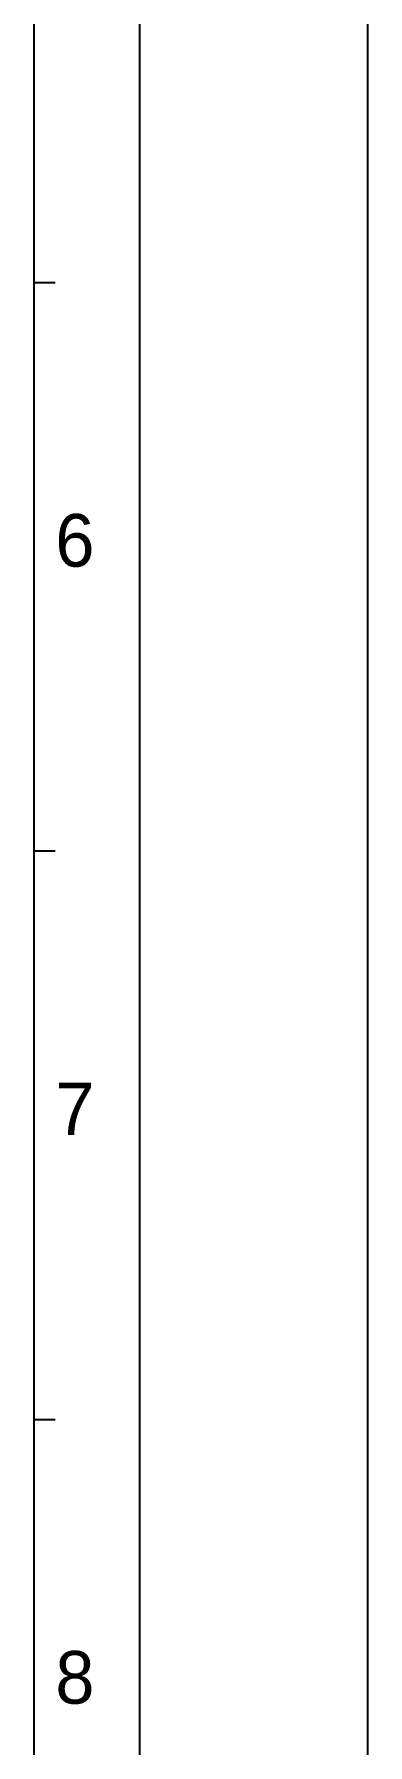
# Model space of a CAD drawing. Header units: millimetres. Extents: x 0 to 841, y 0 to 594.
# Drawn here: x 809.3 to 841, y 162.5 to 325 of the extents above; entities that cross this region are included whole.
import ezdxf

# ---------------------------------------------------------------- set-up
doc = ezdxf.new("R2010")
doc.units = ezdxf.units.MM
doc.header["$LTSCALE"] = 46.255
doc.layers.get('0').update_dxf_attribs({"linetype": 'CONTINUOUS'})
doc.styles.add('TEXTSTYLE_2', font='txt')

msp = doc.modelspace()

# ---------------------------------------------------------------- linework, layer by layer
at = {"color": 7, "linetype": 'CONTINUOUS'}
for p, q in [((841, 0), (841, 594)), ((819.342, 574.885), (819.342, 23.885)), ((809.342, 31.385), (809.342, 566.885)), ((809.342, 301.385), (811.342, 301.385)), ((809.342, 247.385), (811.342, 247.385)), ((809.342, 193.385), (811.342, 193.385))]:
    msp.add_line(p, q, dxfattribs=at)

# ---------------------------------------------------------------- texts
at = {"color": 7, "linetype": 'CONTINUOUS', "char_height": 5, "width": 5, "attachment_point": 1, "line_spacing_factor": 0.9, "style": 'TEXTSTYLE_2'}
for s, insert in [('6', (811.342, 279.385)), ('7', (811.342, 225.385)), ('8', (811.342, 171.385))]:
    msp.add_mtext(s, dxfattribs=dict(at, insert=insert))

doc.saveas('drawing.dxf')
